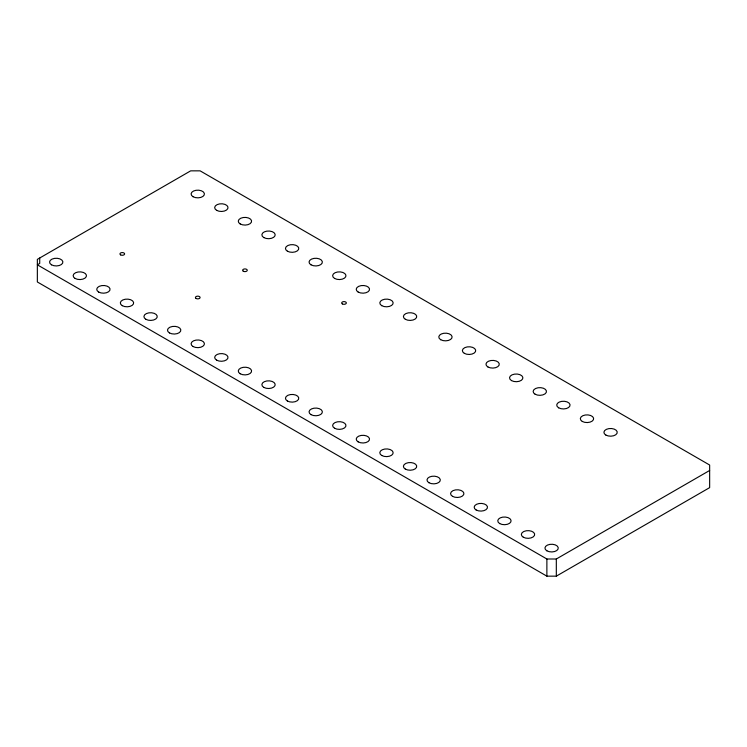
<?xml version="1.0" encoding="UTF-8"?>
<svg xmlns="http://www.w3.org/2000/svg" width="747" height="747" viewBox="0 0 747 747"><rect width="100%" height="100%" fill="white"/><g stroke="black" fill="none" stroke-linecap="round" stroke-linejoin="round"><path stroke-width="1.12" d="M39.712 258.014L39.712 263.458L37.35 264.821L546.879 558.999L556.319 558.999L709.65 470.47M556.319 576.152L709.65 487.632L709.65 465.026L200.121 170.848L190.681 170.848L37.35 259.368L37.35 281.974L546.879 576.152L556.319 576.152L556.319 558.999M546.879 558.999L546.879 576.152M243.289 271.217A2.334 1.354 0 0 0 247.192 270.619A2.334 1.354 0 0 0 244.334 268.967A2.334 1.354 0 0 0 243.289 271.217M120.622 254.876A2.334 1.354 0 0 0 124.534 254.269A2.334 1.354 0 0 0 121.668 252.617A2.334 1.354 0 0 0 120.622 254.876M342.359 303.908A2.334 1.354 0 0 0 346.272 303.301A2.334 1.354 0 0 0 343.405 301.648A2.334 1.354 0 0 0 342.359 303.908M440.73 339.726A6.676 3.856 0 0 0 451.888 337.999A6.676 3.856 0 0 0 443.718 333.283A6.676 3.856 0 0 0 440.73 339.726M464.317 353.34A6.676 3.856 0 0 0 475.484 351.622A6.676 3.856 0 0 0 467.314 346.897A6.676 3.856 0 0 0 464.317 353.34M487.912 366.964A6.676 3.856 0 0 0 499.071 365.236A6.676 3.856 0 0 0 490.9 360.521A6.676 3.856 0 0 0 487.912 366.964M511.499 380.587A6.676 3.856 0 0 0 522.657 378.86A6.676 3.856 0 0 0 514.487 374.135A6.676 3.856 0 0 0 511.499 380.587M535.085 394.201A6.676 3.856 0 0 0 546.253 392.474A6.676 3.856 0 0 0 538.083 387.758A6.676 3.856 0 0 0 535.085 394.201M358.168 292.058A6.676 3.856 0 0 0 369.326 290.331A6.676 3.856 0 0 0 361.156 285.615A6.676 3.856 0 0 0 358.168 292.058M381.754 305.672A6.676 3.856 0 0 0 392.922 303.954A6.676 3.856 0 0 0 384.752 299.23A6.676 3.856 0 0 0 381.754 305.672M405.35 319.296A6.676 3.856 0 0 0 416.509 317.568A6.676 3.856 0 0 0 408.338 312.853A6.676 3.856 0 0 0 405.35 319.296M196.106 298.464A2.334 1.354 0 0 0 200.019 297.857A2.334 1.354 0 0 0 197.152 296.204A2.334 1.354 0 0 0 196.106 298.464M558.681 407.825A6.676 3.856 0 0 0 569.84 406.097A6.676 3.856 0 0 0 561.669 401.372A6.676 3.856 0 0 0 558.681 407.825M582.268 421.439A6.676 3.856 0 0 0 593.426 419.711A6.676 3.856 0 0 0 585.256 414.996A6.676 3.856 0 0 0 582.268 421.439M605.854 435.062A6.676 3.856 0 0 0 617.022 433.335A6.676 3.856 0 0 0 608.852 428.619A6.676 3.856 0 0 0 605.854 435.062M193.043 346.533A6.676 3.856 0 0 0 204.202 344.806A6.676 3.856 0 0 0 196.031 340.09A6.676 3.856 0 0 0 193.043 346.533M216.63 360.157A6.676 3.856 0 0 0 227.788 358.429A6.676 3.856 0 0 0 219.618 353.714A6.676 3.856 0 0 0 216.63 360.157M287.399 251.197A6.676 3.856 0 0 0 298.557 249.47A6.676 3.856 0 0 0 290.387 244.755A6.676 3.856 0 0 0 287.399 251.197M381.754 455.493A6.676 3.856 0 0 0 392.922 453.765A6.676 3.856 0 0 0 384.752 449.04A6.676 3.856 0 0 0 381.754 455.493M405.35 469.107A6.676 3.856 0 0 0 416.509 467.379A6.676 3.856 0 0 0 408.338 462.664A6.676 3.856 0 0 0 405.35 469.107M428.937 482.73A6.676 3.856 0 0 0 440.095 481.003A6.676 3.856 0 0 0 431.925 476.287A6.676 3.856 0 0 0 428.937 482.73M452.523 496.344A6.676 3.856 0 0 0 463.691 494.617A6.676 3.856 0 0 0 455.511 489.901A6.676 3.856 0 0 0 452.523 496.344M476.11 509.968A6.676 3.856 0 0 0 487.277 508.24A6.676 3.856 0 0 0 479.107 503.525A6.676 3.856 0 0 0 476.11 509.968M499.706 523.582A6.676 3.856 0 0 0 510.864 521.854A6.676 3.856 0 0 0 502.694 517.139A6.676 3.856 0 0 0 499.706 523.582M523.292 537.205A6.676 3.856 0 0 0 534.46 535.478A6.676 3.856 0 0 0 526.28 530.762A6.676 3.856 0 0 0 523.292 537.205M546.879 550.819A6.676 3.856 0 0 0 558.046 549.101A6.676 3.856 0 0 0 549.876 544.376A6.676 3.856 0 0 0 546.879 550.819M240.217 373.771A6.676 3.856 0 0 0 251.384 372.043A6.676 3.856 0 0 0 243.214 367.328A6.676 3.856 0 0 0 240.217 373.771M263.812 387.394A6.676 3.856 0 0 0 274.971 385.667A6.676 3.856 0 0 0 266.8 380.951A6.676 3.856 0 0 0 263.812 387.394M287.399 401.008A6.676 3.856 0 0 0 298.557 399.281A6.676 3.856 0 0 0 290.387 394.565A6.676 3.856 0 0 0 287.399 401.008M310.985 414.632A6.676 3.856 0 0 0 322.153 412.904A6.676 3.856 0 0 0 313.983 408.189A6.676 3.856 0 0 0 310.985 414.632M334.581 428.246A6.676 3.856 0 0 0 345.74 426.528A6.676 3.856 0 0 0 337.569 421.803A6.676 3.856 0 0 0 334.581 428.246M358.168 441.869A6.676 3.856 0 0 0 369.326 440.142A6.676 3.856 0 0 0 361.156 435.426A6.676 3.856 0 0 0 358.168 441.869M51.506 264.821A6.676 3.856 0 0 0 62.664 263.093A6.676 3.856 0 0 0 54.494 258.378A6.676 3.856 0 0 0 51.506 264.821M75.092 278.435A6.676 3.856 0 0 0 86.26 276.707A6.676 3.856 0 0 0 78.08 271.992A6.676 3.856 0 0 0 75.092 278.435M98.679 292.058A6.676 3.856 0 0 0 109.846 290.331A6.676 3.856 0 0 0 101.676 285.615A6.676 3.856 0 0 0 98.679 292.058M122.275 305.672A6.676 3.856 0 0 0 133.433 303.954A6.676 3.856 0 0 0 125.263 299.23A6.676 3.856 0 0 0 122.275 305.672M145.861 319.296A6.676 3.856 0 0 0 157.029 317.568A6.676 3.856 0 0 0 148.849 312.853A6.676 3.856 0 0 0 145.861 319.296M169.448 332.919A6.676 3.856 0 0 0 180.615 331.192A6.676 3.856 0 0 0 172.445 326.467A6.676 3.856 0 0 0 169.448 332.919M193.043 196.722A6.676 3.856 0 0 0 204.202 194.995A6.676 3.856 0 0 0 196.031 190.28A6.676 3.856 0 0 0 193.043 196.722M216.63 210.346A6.676 3.856 0 0 0 227.788 208.618A6.676 3.856 0 0 0 219.618 203.894A6.676 3.856 0 0 0 216.63 210.346M240.217 223.96A6.676 3.856 0 0 0 251.384 222.232A6.676 3.856 0 0 0 243.214 217.517A6.676 3.856 0 0 0 240.217 223.96M263.812 237.583A6.676 3.856 0 0 0 274.971 235.856A6.676 3.856 0 0 0 266.8 231.14A6.676 3.856 0 0 0 263.812 237.583M310.985 264.821A6.676 3.856 0 0 0 322.153 263.093A6.676 3.856 0 0 0 313.983 258.378A6.676 3.856 0 0 0 310.985 264.821M334.581 278.435A6.676 3.856 0 0 0 345.74 276.707A6.676 3.856 0 0 0 337.569 271.992A6.676 3.856 0 0 0 334.581 278.435"/></g></svg>
